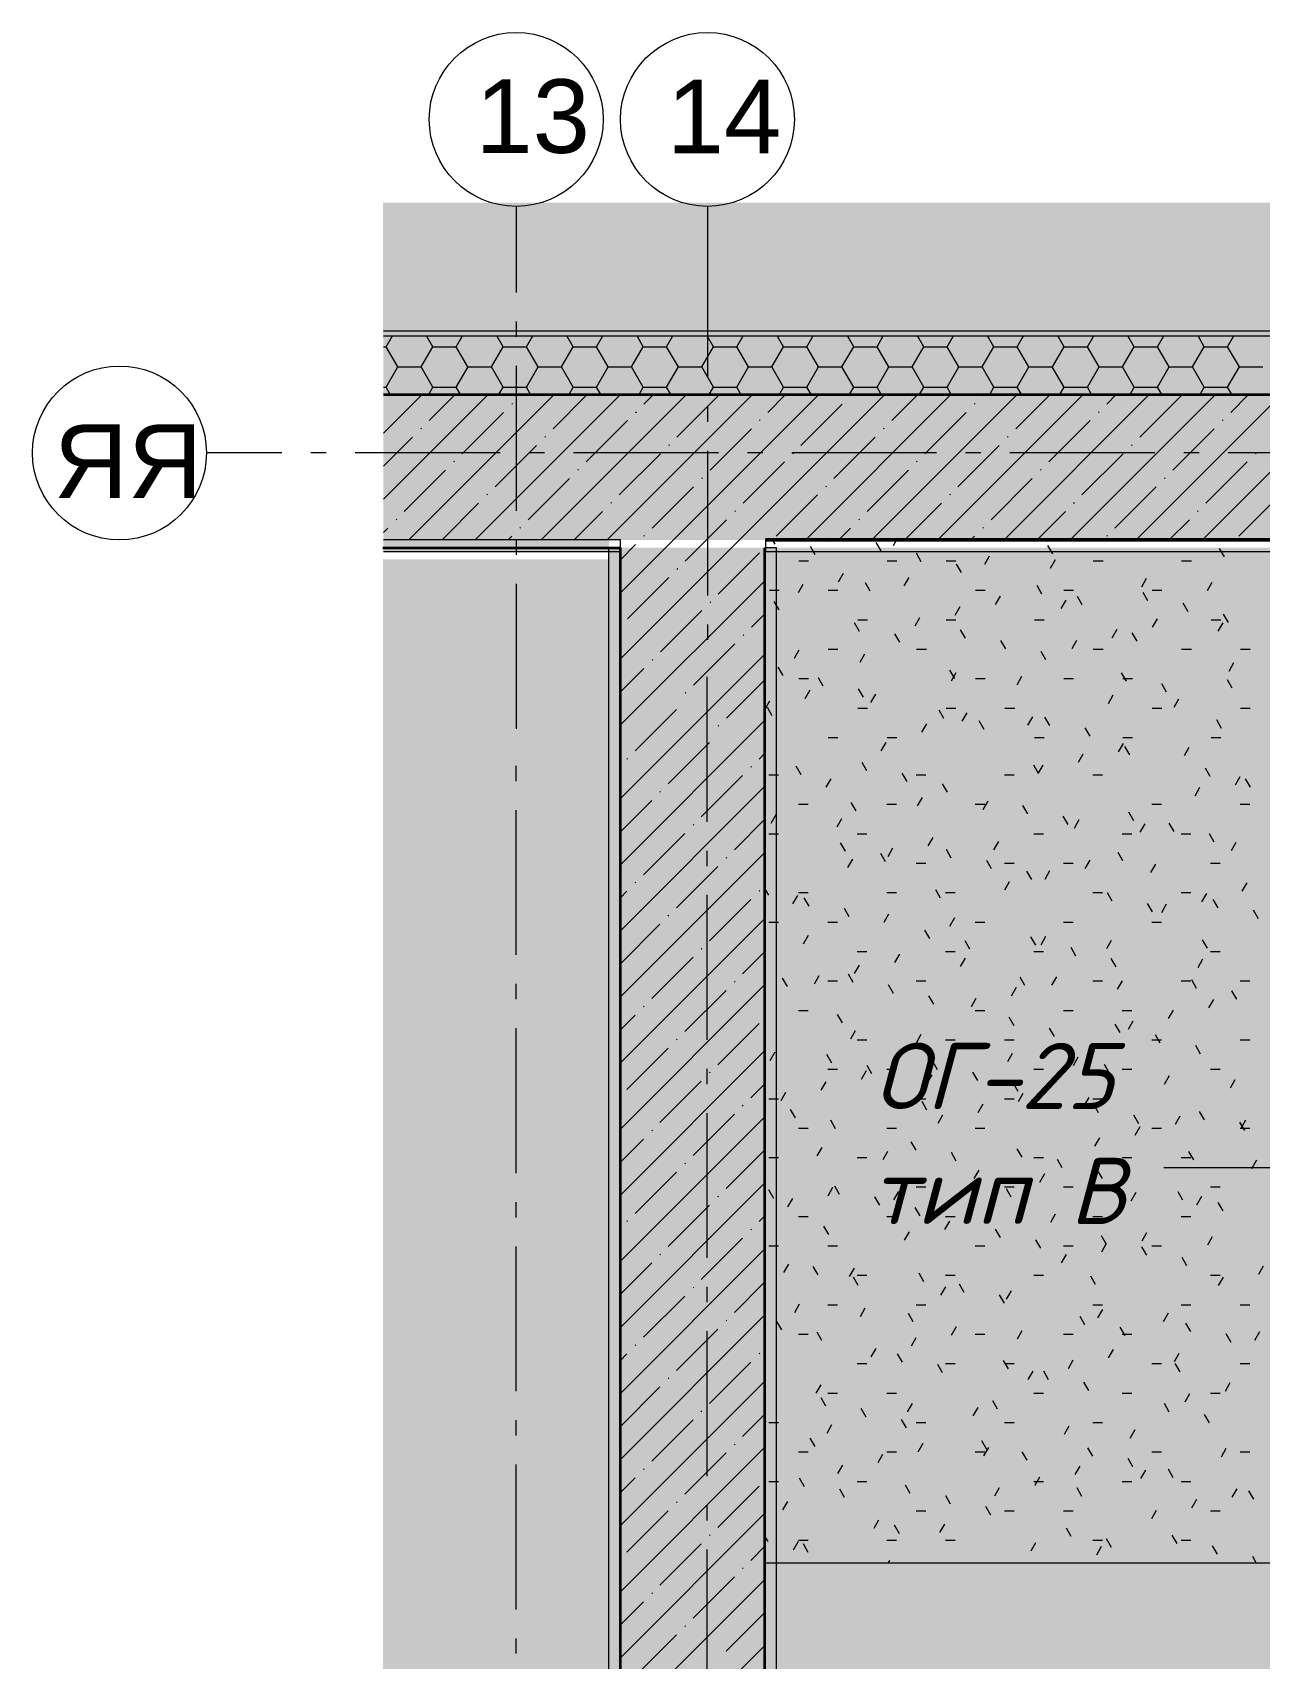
# Model space of a CAD drawing. Header units: millimetres. Extents: x -81576 to 1046824, y -248937 to 691537.
# Drawn here: x -52482 to -48249, y 631374 to 636986 of the extents above; entities that cross this region are included whole.
import ezdxf

# ---------------------------------------------------------------- set-up
doc = ezdxf.new("R2010")
doc.units = ezdxf.units.MM
doc.layers.add('PDF _Геометрия', color=7, linetype='Continuous', true_color=0x1d1d1d)
doc.layers.add('PDF _Сплошная заливка', color=7, linetype='Continuous', true_color=0xffffff)
doc.layers.add('PDF _Текст', color=7, linetype='Continuous')
doc.styles.add('PDF ArialMT', font='arial.ttf')
doc.styles.add('PDF ISOCPEUR Italic', font='isocpeui.ttf')

msp = doc.modelspace()

# ---------------------------------------------------------------- hatches: boundary and pattern name
at = {"layer": 'PDF _Сплошная заливка', "true_color": 0x636466, "transparency": 33554559}
h = msp.add_hatch(color=251, dxfattribs=at)
h.paths.add_polyline_path([(-51273, 619111.5), (-45855.1, 619111.5), (-45855.1, 619767.3), (-50455.1, 619767.3), (-50455.1, 619807.3), (-50495.1, 619807.3), (-50495.1, 635167.3), (-51273, 635167.3), (-51273, 619807.3)], flags=0)
h.paths.add_polyline_path([(-44038.9, 619111.5), (-44038.9, 622707.3), (-45175.1, 622707.3), (-45175.1, 619111.5)], flags=0)
h.paths.add_polyline_path([(-49955.1, 620307.3), (-49955, 620307.3), (-49955.1, 620347.3)], flags=0)
h.paths.add_polyline_path([(-47819.8, 620347.3), (-45855.1, 620347.3), (-45855.1, 622667.3), (-46715.1, 622667.3), (-46715.1, 622707.3), (-46765.1, 622707.3), (-46765.1, 623238.3), (-48155.8, 623238.3), (-48155.8, 623567.3), (-49915, 623567.3), (-49915, 620347.3), (-47825.8, 620347.3)], flags=0)
h.paths.add_polyline_path([(-48075.8, 623318.3), (-46765.1, 623318.3), (-46765.1, 623567.3), (-48075.8, 623567.3), (-48075.8, 623433.3)], flags=0)
h.paths.add_polyline_path([(-45815.1, 623707.3), (-45815.1, 628707.3), (-46215.1, 628707.3), (-46215.1, 623707.3)], flags=0)
h.paths.add_polyline_path([(-44495.3, 623707.3), (-44038.9, 623707.3), (-44038.9, 628707.3), (-45175.1, 628707.3), (-45175.1, 623707.3)], flags=0)
h.paths.add_polyline_path([(-46215.1, 629707.3), (-45815.1, 629707.3), (-45815.1, 634707.3), (-46215.1, 634707.3), (-46215.1, 631704.5)], flags=0)
h.paths.add_polyline_path([(-44038.9, 629707.3), (-44038.9, 635067.3), (-45175.1, 635067.3), (-45175.1, 629707.3)], flags=0)
h.paths.add_polyline_path([(-45195.1, 635087.3), (-45195.1, 635107.3), (-45215.1, 635107.3), (-45215.1, 635087.3)], flags=0)
h.paths.add_polyline_path([(-51273, 635927.3), (-44038.9, 635927.3), (-44038.9, 636398.8), (-51273, 636398.8)], flags=0)
for points in [[(-46713.4, 635938.7), (-44037.3, 635938.7), (-44037.3, 635954.7), (-51271.4, 635954.7), (-51271.4, 635938.7)], [(-46713.4, 635738.7), (-44037.3, 635738.7), (-44037.3, 635938.7), (-51271.4, 635938.7), (-51271.4, 635738.7)], [(-45313.4, 635734.7), (-44037.3, 635734.7), (-44037.3, 635738.7), (-51271.4, 635738.7), (-51271.4, 635734.7), (-46213.4, 635734.7)], [(-44037.3, 635234.7), (-44037.3, 635734.7), (-51271.4, 635734.7), (-51271.4, 635234.7), (-46713.4, 635234.7)], [(-49955.1, 631704.5), (-48155.8, 631704.5), (-48155.8, 633778.4), (-48075.8, 633778.4), (-48075.8, 631704.5), (-46715.1, 631704.5), (-46715.1, 635207.3), (-49955.1, 635207.3), (-49955.1, 632077)], [(-49955, 620307.3), (-49915, 620307.3), (-49915.1, 631704.5), (-49955.1, 631704.5), (-49955, 623433.3)]]:
    msp.add_hatch(color=251, dxfattribs=at).paths.add_polyline_path(points)
h = msp.add_hatch(color=251, dxfattribs=at)
h.paths.add_polyline_path([(-49955.1, 624204.5), (-49955, 624204.5), (-49955.1, 624767.3)], flags=0)
h.paths.add_polyline_path([(-49915.1, 629430.5), (-48448.4, 630114.4), (-48401.1, 630308.9), (-48269, 630025.7), (-48221.8, 630220.1), (-48155.8, 630250.9), (-48155.8, 631704.5), (-49915.1, 631704.5), (-49915.1, 629467.9)], flags=0)
h.paths.add_polyline_path([(-48075.8, 630288.2), (-46765.1, 630899.3), (-46765.1, 631704.5), (-48075.8, 631704.5), (-48075.8, 630447.3)], flags=0)

# ---------------------------------------------------------------- linework, layer by layer
at = {"layer": 'PDF _Геометрия', "color": 7, "lineweight": 9}
for points in [[(-50813.4, 636385.7), (-50813.4, 636088.4)], [(-50153.4, 636385.7), (-50153.4, 635795.2)], [(-50813.4, 635988.4), (-50813.4, 635935.4)], [(-50813.4, 635835.4), (-50813.4, 635335.4)], [(-51271.4, 635738.7), (-44037.3, 635738.7)], [(-51271.4, 635734.7), (-44037.3, 635734.7)], [(-50153.4, 635695.2), (-50153.4, 635642.3)], [(-50153.4, 635542.3), (-50153.4, 635042.3)], [(-51621.4, 635534.7), (-51882, 635534.7)], [(-51468.5, 635534.7), (-51521.4, 635534.7)], [(-50868.5, 635534.7), (-51368.5, 635534.7)], [(-50715.6, 635534.7), (-50768.5, 635534.7)], [(-50115.6, 635534.7), (-50615.6, 635534.7)], [(-49962.7, 635534.7), (-50015.6, 635534.7)], [(-49362.7, 635534.7), (-49862.7, 635534.7)], [(-49209.7, 635534.7), (-49262.7, 635534.7)], [(-48609.7, 635534.7), (-49109.7, 635534.7)], [(-48456.8, 635534.7), (-48509.7, 635534.7)], [(-47856.8, 635534.7), (-48356.8, 635534.7)], [(-50813.4, 635235.4), (-50813.4, 635182.5)], [(-49920.1, 635219.9), (-49928.6, 635234.7)], [(-49781.3, 635182.7), (-49798, 635211.8)], [(-49735.5, 635234.7), (-49739.4, 635227.9)], [(-49554.5, 635196.3), (-49571.3, 635225.4)], [(-49500.8, 635234.7), (-49512.6, 635214.3)], [(-48962.2, 635186.4), (-48978.9, 635215.4)], [(-48369.8, 635176.4), (-48386.6, 635205.4)], [(-49838.2, 635162.2), (-49804.7, 635162.2)], [(-49533.4, 635162.2), (-49499.9, 635162.2)], [(-49415.7, 635159.2), (-49432.5, 635188.2)], [(-49330.2, 635162.2), (-49296.7, 635162.2)], [(-49276.9, 635122), (-49293.7, 635151)], [(-49181.1, 635178.9), (-49197.9, 635149.9)], [(-48954.3, 635165.3), (-48971.1, 635136.3)], [(-48822.2, 635162.2), (-48788.7, 635162.2)], [(-48517.4, 635162.2), (-48483.9, 635162.2)], [(-49685.4, 635118.2), (-49702.2, 635089.1)], [(-49458.7, 635104.6), (-49475.4, 635075.5)], [(-48639.5, 635100.9), (-48656.3, 635071.9)], [(-50813.4, 635082.5), (-50813.4, 634582.5)], [(-49939.8, 635060.6), (-49906.3, 635060.6)], [(-49824.2, 635081), (-49841, 635052)], [(-49736.6, 635060.6), (-49703.1, 635060.6)], [(-49591.7, 635057.6), (-49608.5, 635086.6)], [(-49228.6, 635060.6), (-49195.1, 635060.6)], [(-49143.9, 635040.2), (-49160.7, 635011.1)], [(-48999.4, 635047.6), (-49016.1, 635076.6)], [(-48923.8, 635060.6), (-48890.3, 635060.6)], [(-48860.6, 635010.4), (-48877.3, 635039.4)], [(-48633.8, 635024), (-48650.6, 635053)], [(-48619, 635060.6), (-48585.5, 635060.6)], [(-48412.8, 635087.3), (-48429.5, 635058.3)], [(-49906.5, 634993.1), (-49923.2, 635022.2)], [(-49282.7, 635003), (-49299.5, 634973.9)], [(-48917.1, 635026.5), (-48933.9, 634997.5)], [(-48495, 634986.8), (-48511.8, 635015.9)], [(-48356.2, 634949.6), (-48373, 634978.7)], [(-50153.4, 634942.3), (-50153.4, 634889.4)], [(-49628.9, 634918.8), (-49645.6, 634947.8)], [(-49635, 634959), (-49601.5, 634959)], [(-49421.5, 634965.8), (-49438.2, 634936.7)], [(-49330.2, 634959), (-49296.7, 634959)], [(-49263.3, 634895.2), (-49280.1, 634924.2)], [(-49025.4, 634959), (-48991.9, 634959)], [(-48741.1, 634924.9), (-48757.9, 634895.9)], [(-48602.4, 634962.1), (-48619.1, 634933.1)], [(-48415.8, 634959), (-48382.3, 634959)], [(-48375.6, 634948.5), (-48392.3, 634919.5)], [(-49490.1, 634881.6), (-49506.9, 634910.6)], [(-49124.5, 634858), (-49141.3, 634887)], [(-48879.9, 634887.8), (-48896.7, 634858.7)], [(-48671, 634885.2), (-48687.7, 634914.3)], [(-49837.8, 634854.2), (-49854.6, 634825.2)], [(-49736.6, 634857.4), (-49703.1, 634857.4)], [(-49611.1, 634840.6), (-49627.8, 634811.6)], [(-49431.8, 634857.4), (-49398.3, 634857.4)], [(-48985.7, 634820.8), (-49002.5, 634849.8)], [(-48822.2, 634857.4), (-48788.7, 634857.4)], [(-48517.4, 634857.4), (-48483.9, 634857.4)], [(-48338.4, 634809.7), (-48355.2, 634780.7)], [(-48314.2, 634857.4), (-48280.7, 634857.4)], [(-50155.1, 634761.9), (-50155.1, 634261.9)], [(-49892.8, 634766.4), (-49909.6, 634795.4)], [(-49838.2, 634755.8), (-49804.7, 634755.8)], [(-49754.1, 634729.2), (-49770.8, 634758.2)], [(-49300.5, 634756.4), (-49317.3, 634785.4)], [(-49296.3, 634776.2), (-49313.1, 634747.2)], [(-49228.6, 634755.8), (-49195.1, 634755.8)], [(-49069.5, 634762.6), (-49086.3, 634733.5)], [(-48923.8, 634755.8), (-48890.3, 634755.8)], [(-48708.2, 634746.4), (-48724.9, 634775.5)], [(-48720.6, 634755.8), (-48687.1, 634755.8)], [(-48342.6, 634722.9), (-48359.4, 634751.9)], [(-49800.7, 634715.4), (-49817.4, 634686.4)], [(-49615.3, 634692), (-49632, 634721)], [(-49573.9, 634701.8), (-49590.6, 634672.8)], [(-48754.8, 634698.2), (-48771.5, 634669.1)], [(-48569.4, 634709.2), (-48586.1, 634738.3)], [(-49939.4, 634678.2), (-49953.4, 634654)], [(-49930, 634627.6), (-49946.8, 634656.6)], [(-49635, 634654.2), (-49601.5, 634654.2)], [(-49337.7, 634617.6), (-49354.5, 634646.6)], [(-49330.2, 634654.2), (-49296.7, 634654.2)], [(-49127, 634654.2), (-49093.5, 634654.2)], [(-48619, 634654.2), (-48585.5, 634654.2)], [(-48528, 634684.6), (-48544.7, 634655.5)], [(-48314.2, 634654.2), (-48280.7, 634654.2)], [(-49397.9, 634600.2), (-49414.7, 634571.2)], [(-49259.1, 634637.4), (-49275.9, 634608.4)], [(-49198.9, 634580.4), (-49215.7, 634609.5)], [(-49032.3, 634623.8), (-49049.1, 634594.8)], [(-48972.1, 634594), (-48988.9, 634623.1)], [(-48833.3, 634556.8), (-48850.1, 634585.9)], [(-48379.8, 634584.1), (-48396.6, 634613.1)], [(-49736.6, 634552.6), (-49703.1, 634552.6)], [(-49538.4, 634535.6), (-49555.1, 634506.5)], [(-49533.4, 634552.6), (-49499.9, 634552.6)], [(-49025.4, 634552.6), (-48991.9, 634552.6)], [(-48719.2, 634531.9), (-48736, 634502.9)], [(-48720.6, 634552.6), (-48687.1, 634552.6)], [(-48415.8, 634552.6), (-48382.3, 634552.6)], [(-48858, 634494.7), (-48874.8, 634465.7)], [(-48696.2, 634492.2), (-48713, 634521.2)], [(-48492.5, 634518.3), (-48509.2, 634489.3)], [(-50815.1, 634455.1), (-50815.1, 634402.2)], [(-49954.7, 634424), (-49955.1, 634423.3)], [(-49941.5, 634423.6), (-49908, 634423.6)], [(-49830.1, 634424.1), (-49846.9, 634453.2)], [(-49603.3, 634437.8), (-49620.1, 634466.8)], [(-49464.5, 634400.6), (-49481.3, 634429.6)], [(-49433.5, 634423.6), (-49400, 634423.6)], [(-49128.7, 634423.6), (-49095.2, 634423.6)], [(-49011, 634427.8), (-49027.8, 634456.8)], [(-48996.8, 634457.5), (-49013.6, 634428.5)], [(-48823.9, 634423.6), (-48790.4, 634423.6)], [(-48418.6, 634417.8), (-48435.4, 634446.9)], [(-48316.5, 634416.7), (-48333.3, 634387.7)], [(-49727.9, 634410.4), (-49744.7, 634381.4)], [(-49325.8, 634363.4), (-49342.5, 634392.4)], [(-48455.3, 634379.5), (-48472, 634350.5)], [(-48279.9, 634380.6), (-48296.6, 634409.7)], [(-49839.9, 634322), (-49806.4, 634322)], [(-49640.5, 634299), (-49657.3, 634328)], [(-49535.1, 634322), (-49501.6, 634322)], [(-49413.2, 634346), (-49429.9, 634316.9)], [(-49230.3, 634322), (-49196.8, 634322)], [(-49186.4, 634332.4), (-49203.2, 634303.3)], [(-49048.2, 634289), (-49064.9, 634318)], [(-48620.7, 634322), (-48587.2, 634322)], [(-48315.9, 634322), (-48282.4, 634322)], [(-50815.1, 634302.2), (-50815.1, 633802.2)], [(-49917.5, 634285.2), (-49934.3, 634256.2)], [(-49690.8, 634271.6), (-49707.5, 634242.6)], [(-48909.4, 634251.8), (-48926.2, 634280.8)], [(-48871.6, 634268), (-48888.4, 634238.9)], [(-48682.6, 634265.4), (-48699.4, 634294.5)], [(-48644.9, 634254.3), (-48661.6, 634225.3)], [(-48543.8, 634228.2), (-48560.6, 634257.3)], [(-49941.5, 634220.4), (-49908, 634220.4)], [(-49636.7, 634220.4), (-49603.2, 634220.4)], [(-49376, 634207.2), (-49392.8, 634178.2)], [(-49149.2, 634193.6), (-49166, 634164.5)], [(-49027.1, 634220.4), (-48993.6, 634220.4)], [(-48722.3, 634220.4), (-48688.8, 634220.4)], [(-48519.1, 634220.4), (-48485.6, 634220.4)], [(-48405, 634191), (-48421.8, 634220.1)], [(-50155.1, 634161.9), (-50155.1, 634109)], [(-49677.7, 634160.2), (-49694.5, 634189.2)], [(-49538.9, 634123), (-49555.7, 634152)], [(-49514.8, 634170), (-49531.5, 634141)], [(-49312.1, 634136.6), (-49328.9, 634165.6)], [(-48719.8, 634126.6), (-48736.6, 634155.7)], [(-48330.1, 634189.9), (-48346.9, 634160.9)], [(-49653.6, 634132.8), (-49670.3, 634103.8)], [(-49433.5, 634118.8), (-49400, 634118.8)], [(-49173.4, 634099.4), (-49190.1, 634128.4)], [(-49128.7, 634118.8), (-49095.2, 634118.8)], [(-49034.6, 634062.2), (-49051.3, 634091.3)], [(-48973.2, 634092), (-48990, 634062.9)], [(-48925.5, 634118.8), (-48892, 634118.8)], [(-48834.5, 634129.2), (-48851.2, 634100.1)], [(-48607.7, 634115.6), (-48624.4, 634086.5)], [(-48417.5, 634118.8), (-48384, 634118.8)], [(-49941.7, 634007.8), (-49955.1, 634031.1)], [(-49349.3, 633997.8), (-49366.1, 634026.8)], [(-49112, 634054.8), (-49128.8, 634025.8)], [(-48292.9, 634051.1), (-48309.7, 634022.1)], [(-50155.1, 634009), (-50155.1, 633509)], [(-49843.2, 634007.6), (-49859.9, 633978.6)], [(-49839.9, 634017.2), (-49806.4, 634017.2)], [(-49802.9, 633970.6), (-49819.6, 633999.6)], [(-49535.1, 634017.2), (-49501.6, 634017.2)], [(-49331.9, 634017.2), (-49298.4, 634017.2)], [(-48823.9, 634017.2), (-48790.4, 634017.2)], [(-48757, 633987.8), (-48773.8, 634016.9)], [(-48618.2, 633950.7), (-48635, 633979.7)], [(-48570.5, 633976.8), (-48587.3, 633947.7)], [(-48519.1, 634017.2), (-48485.6, 634017.2)], [(-48431.7, 634014), (-48448.5, 633984.9)], [(-48391.4, 633964.3), (-48408.2, 633993.3)], [(-49941.5, 633915.6), (-49908, 633915.6)], [(-49738.3, 633915.6), (-49704.8, 633915.6)], [(-49664.1, 633933.4), (-49680.9, 633962.4)], [(-49528.4, 633943.2), (-49545.2, 633914.2)], [(-49301.6, 633929.6), (-49318.4, 633900.6)], [(-49230.3, 633915.6), (-49196.8, 633915.6)], [(-48925.5, 633915.6), (-48892, 633915.6)], [(-48620.7, 633915.6), (-48587.2, 633915.6)], [(-48252.6, 633927.1), (-48269.4, 633956.1)], [(-49806, 633868.8), (-49822.7, 633839.8)], [(-49386.5, 633859), (-49403.3, 633888.1)], [(-49021, 633835.4), (-49037.7, 633864.5)], [(-48986.9, 633865.2), (-49003.6, 633836.2)], [(-48428.6, 633825.5), (-48445.4, 633854.5)], [(-49636.7, 633814), (-49603.2, 633814)], [(-49491.2, 633804.4), (-49508, 633775.4)], [(-49331.9, 633814), (-49298.4, 633814)], [(-49247.7, 633821.8), (-49264.5, 633850.9)], [(-49027.1, 633814), (-48993.6, 633814)], [(-48882.2, 633798.3), (-48898.9, 633827.3)], [(-48760.1, 633851.6), (-48776.8, 633822.6)], [(-48417.5, 633814), (-48384, 633814)], [(-49630, 633767.2), (-49646.8, 633738.2)], [(-49264.4, 633790.8), (-49281.2, 633761.8)], [(-48743.4, 633761.1), (-48760.1, 633790.1)], [(-48445.3, 633787.2), (-48462.1, 633758.1)], [(-50815.1, 633702.2), (-50815.1, 633649.2)], [(-49877.3, 633693), (-49894, 633722)], [(-49768.8, 633730.1), (-49785.5, 633701)], [(-49738.3, 633712.4), (-49704.8, 633712.4)], [(-49650.5, 633706.6), (-49667.2, 633735.7)], [(-49511.7, 633669.4), (-49528.5, 633698.5)], [(-49433.5, 633712.4), (-49400, 633712.4)], [(-49088.5, 633689.2), (-49105.2, 633660.2)], [(-49058.1, 633696.7), (-49074.9, 633725.7)], [(-48949.7, 633726.4), (-48966.4, 633697.4)], [(-48823.9, 633712.4), (-48790.4, 633712.4)], [(-48722.9, 633712.8), (-48739.7, 633683.8)], [(-48519.1, 633712.4), (-48485.6, 633712.4)], [(-48465.8, 633686.7), (-48482.6, 633715.7)], [(-48315.9, 633712.4), (-48282.4, 633712.4)], [(-49372.9, 633632.2), (-49389.7, 633661.3)], [(-49227.2, 633652), (-49244, 633623)], [(-48408.1, 633648.4), (-48424.9, 633619.4)], [(-48327, 633649.5), (-48343.8, 633678.5)], [(-49839.9, 633610.8), (-49806.4, 633610.8)], [(-49687.7, 633567.8), (-49704.4, 633596.9)], [(-49230.3, 633610.8), (-49196.8, 633610.8)], [(-49095.3, 633557.9), (-49112.1, 633586.9)], [(-48925.5, 633610.8), (-48892, 633610.8)], [(-48722.3, 633610.8), (-48688.8, 633610.8)], [(-48685.7, 633574), (-48702.5, 633545)], [(-48546.9, 633611.2), (-48563.7, 633582.2)], [(-50815.1, 633549.2), (-50815.1, 633049.2)], [(-49643.6, 633540.5), (-49660.4, 633511.4)], [(-49416.8, 633526.9), (-49433.6, 633497.8)], [(-48956.5, 633520.7), (-48973.3, 633549.7)], [(-48729.8, 633534.3), (-48746.5, 633563.3)], [(-48591, 633497.1), (-48607.7, 633526.1)], [(-49921.2, 633466.1), (-49937.9, 633437.1)], [(-49636.7, 633509.2), (-49603.2, 633509.2)], [(-49331.9, 633509.2), (-49298.4, 633509.2)], [(-49128.7, 633509.2), (-49095.2, 633509.2)], [(-49102.1, 633462.4), (-49118.8, 633433.4)], [(-48620.7, 633509.2), (-48587.2, 633509.2)], [(-48452.2, 633459.9), (-48469, 633489)], [(-48315.9, 633509.2), (-48282.4, 633509.2)], [(-50155.1, 633409), (-50155.1, 633356.1)], [(-49724.9, 633429), (-49741.6, 633458.1)], [(-49738.3, 633407.6), (-49704.8, 633407.6)], [(-49586.1, 633391.9), (-49602.8, 633420.9)], [(-49535.1, 633407.6), (-49501.6, 633407.6)], [(-49359.3, 633405.5), (-49376.1, 633434.5)], [(-49027.1, 633407.6), (-48993.6, 633407.6)], [(-48875.3, 633448.8), (-48892.1, 633419.8)], [(-48767, 633395.5), (-48783.7, 633424.5)], [(-48722.3, 633407.6), (-48688.8, 633407.6)], [(-48417.5, 633407.6), (-48384, 633407.6)], [(-49745.2, 633364.5), (-49762, 633335.5)], [(-49606.4, 633401.7), (-49623.2, 633372.6)], [(-49379.6, 633388.1), (-49396.4, 633359)], [(-49220.5, 633368.3), (-49237.3, 633397.3)], [(-49081.7, 633331.1), (-49098.5, 633360.1)], [(-48560.5, 633384.4), (-48577.3, 633355.4)], [(-48333.7, 633370.8), (-48350.5, 633341.8)], [(-49941.5, 633306), (-49908, 633306)], [(-49884, 633327.3), (-49900.8, 633298.3)], [(-49433.5, 633306), (-49400, 633306)], [(-49396.5, 633266.7), (-49413.2, 633295.7)], [(-49128.7, 633306), (-49095.2, 633306)], [(-49064.9, 633323.7), (-49081.6, 633294.6)], [(-48838.1, 633310), (-48854.9, 633281)], [(-48823.9, 633306), (-48790.4, 633306)], [(-50155.1, 633256.1), (-50155.1, 632756.1)], [(-49850, 633239.5), (-49866.8, 633268.5)], [(-49342.5, 633249.3), (-49359.2, 633220.2)], [(-49203.7, 633286.5), (-49220.4, 633257.4)], [(-48804.1, 633256.7), (-48820.9, 633285.8)], [(-48665.4, 633219.5), (-48682.1, 633248.6)], [(-48523.3, 633245.6), (-48540.1, 633216.6)], [(-48438.6, 633233.1), (-48455.3, 633262.2)], [(-49839.9, 633204.4), (-49806.4, 633204.4)], [(-49711.2, 633202.3), (-49728, 633231.3)], [(-49535.1, 633204.4), (-49501.6, 633204.4)], [(-49230.3, 633204.4), (-49196.8, 633204.4)], [(-48662.1, 633208.4), (-48678.9, 633179.4)], [(-48620.7, 633204.4), (-48587.2, 633204.4)], [(-48299.8, 633196), (-48316.6, 633225)], [(-48315.9, 633204.4), (-48282.4, 633204.4)], [(-48296.6, 633232), (-48313.3, 633203)], [(-49758.8, 633137.7), (-49775.6, 633108.7)], [(-49532, 633124.1), (-49548.8, 633095.1)], [(-49433.7, 633127.9), (-49450.4, 633156.9)], [(-49068.1, 633104.3), (-49084.9, 633133.4)], [(-48800.9, 633171.3), (-48817.7, 633142.2)], [(-49941.5, 633102.8), (-49908, 633102.8)], [(-49636.7, 633102.8), (-49603.2, 633102.8)], [(-49294.9, 633090.7), (-49311.6, 633119.7)], [(-49027.1, 633102.8), (-48993.6, 633102.8)], [(-48929.3, 633067.1), (-48946.1, 633096.2)], [(-48722.3, 633102.8), (-48688.8, 633102.8)], [(-48519.1, 633102.8), (-48485.6, 633102.8)], [(-48475.8, 633094.4), (-48492.5, 633123.4)], [(-48259.4, 633093.2), (-48276.1, 633064.2)], [(-49217.3, 633059.7), (-49234, 633030.7)], [(-48990.5, 633046.1), (-49007.3, 633017)], [(-48790.5, 633029.9), (-48807.3, 633059)], [(-48115.8, 633066.9), (-48578.6, 633066.9)], [(-49924.4, 632961.9), (-49941.2, 632990.9)], [(-49860.4, 632961.7), (-49877.2, 632932.7)], [(-49721.6, 632998.9), (-49738.4, 632969.9)], [(-49697.6, 632975.5), (-49714.4, 633004.5)], [(-49558.8, 632938.3), (-49575.6, 632967.3)], [(-49494.9, 632985.3), (-49511.6, 632956.3)], [(-49433.5, 633001.2), (-49400, 633001.2)], [(-49128.7, 633001.2), (-49095.2, 633001.2)], [(-49105.3, 632965.5), (-49122.1, 632994.6)], [(-48925.5, 633001.2), (-48892, 633001.2)], [(-48675.7, 632981.7), (-48692.5, 632952.6)], [(-48513, 632955.6), (-48529.7, 632984.6)], [(-48449, 632968.1), (-48465.7, 632939)], [(-48417.5, 633001.2), (-48384, 633001.2)], [(-50815.1, 632949.2), (-50815.1, 632896.3)], [(-49839.9, 632899.6), (-49806.4, 632899.6)], [(-49535.1, 632899.6), (-49501.6, 632899.6)], [(-49420.1, 632901.1), (-49436.8, 632930.2)], [(-49331.9, 632899.6), (-49298.4, 632899.6)], [(-49180.1, 632920.9), (-49196.9, 632891.9)], [(-48953.3, 632907.3), (-48970.1, 632878.3)], [(-48823.9, 632899.6), (-48790.4, 632899.6)], [(-48519.1, 632899.6), (-48485.6, 632899.6)], [(-48374.2, 632918.4), (-48390.9, 632947.4)], [(-49734.8, 632836.7), (-49751.6, 632865.7)], [(-49457.7, 632846.5), (-49474.4, 632817.5)], [(-49318.9, 632883.7), (-49335.6, 632854.7)], [(-49142.5, 632826.7), (-49159.2, 632855.8)], [(-50815.1, 632796.3), (-50815.1, 632296.3)], [(-49941.5, 632798), (-49908, 632798)], [(-49738.3, 632798), (-49704.8, 632798)], [(-49230.3, 632798), (-49196.8, 632798)], [(-49003.7, 632789.6), (-49020.5, 632818.6)], [(-48925.5, 632798), (-48892, 632798)], [(-48777.3, 632805.7), (-48794.1, 632776.7)], [(-48776.9, 632803.2), (-48793.7, 632832.2)], [(-48638.5, 632842.9), (-48655.3, 632813.8)], [(-48638.1, 632766), (-48654.9, 632795)], [(-48620.7, 632798), (-48587.2, 632798)], [(-48411.8, 632829.3), (-48428.5, 632800.2)], [(-49874, 632735), (-49890.8, 632705.9)], [(-48916.1, 632768.5), (-48932.9, 632739.5)], [(-48499.3, 632728.8), (-48516.1, 632757.8)], [(-49772, 632697.9), (-49788.8, 632727)], [(-49647.3, 632721.4), (-49664, 632692.3)], [(-49633.2, 632660.7), (-49650, 632689.8)], [(-49636.7, 632696.4), (-49603.2, 632696.4)], [(-49406.4, 632674.3), (-49423.2, 632703.4)], [(-49331.9, 632696.4), (-49298.4, 632696.4)], [(-49027.1, 632696.4), (-48993.6, 632696.4)], [(-48814.1, 632664.4), (-48830.9, 632693.4)], [(-48417.5, 632696.4), (-48384, 632696.4)], [(-48374.6, 632690.5), (-48391.3, 632661.4)], [(-48235.8, 632727.7), (-48252.6, 632698.6)], [(-50155.1, 632656.1), (-50155.1, 632603.2)], [(-49332.5, 632656.9), (-49349.3, 632627.9)], [(-49267.7, 632637.2), (-49284.4, 632666.2)], [(-49128.9, 632600), (-49145.6, 632629)], [(-49105.7, 632643.3), (-49122.5, 632614.3)], [(-49836.8, 632596.2), (-49853.6, 632567.1)], [(-49738.3, 632594.8), (-49704.8, 632594.8)], [(-49610.1, 632582.6), (-49626.8, 632553.5)], [(-49443.6, 632535.6), (-49460.4, 632564.6)], [(-49433.5, 632594.8), (-49400, 632594.8)], [(-48823.9, 632594.8), (-48790.4, 632594.8)], [(-48790.9, 632578.9), (-48807.7, 632549.9)], [(-48564.2, 632565.3), (-48580.9, 632536.3)], [(-48519.1, 632594.8), (-48485.6, 632594.8)], [(-48315.9, 632594.8), (-48282.4, 632594.8)], [(-49897.2, 632508.3), (-49914, 632537.4)], [(-49295.3, 632518.2), (-49312.1, 632489.1)], [(-48851.3, 632525.6), (-48868.1, 632554.6)], [(-48712.5, 632488.4), (-48729.3, 632517.4)], [(-48485.7, 632502), (-48502.5, 632531)], [(-50155.1, 632503.2), (-50155.1, 632003.2)], [(-49839.9, 632493.2), (-49806.4, 632493.2)], [(-49758.4, 632471.1), (-49775.2, 632500.2)], [(-49434.1, 632481), (-49450.9, 632451.9)], [(-49230.3, 632493.2), (-49196.8, 632493.2)], [(-49068.5, 632504.5), (-49085.3, 632475.5)], [(-48925.5, 632493.2), (-48892, 632493.2)], [(-48722.3, 632493.2), (-48688.8, 632493.2)], [(-48346.9, 632464.8), (-48363.7, 632493.9)], [(-48249.4, 632500.9), (-48266.2, 632471.9)], [(-49572.9, 632443.8), (-49589.6, 632414.7)], [(-49480.8, 632396.8), (-49497.6, 632425.8)], [(-49115.3, 632373.2), (-49132, 632402.2)], [(-48892.5, 632402.9), (-48909.3, 632373.9)], [(-48753.8, 632440.1), (-48770.5, 632411.1)], [(-48527, 632426.5), (-48543.7, 632397.5)], [(-49636.7, 632391.6), (-49603.2, 632391.6)], [(-49342, 632359.6), (-49358.8, 632388.6)], [(-49331.9, 632391.6), (-49298.4, 632391.6)], [(-49128.7, 632391.6), (-49095.2, 632391.6)], [(-49031.3, 632365.8), (-49048.1, 632336.7)], [(-48976.5, 632336), (-48993.2, 632365)], [(-48620.7, 632391.6), (-48587.2, 632391.6)], [(-48522.9, 632363.2), (-48539.7, 632392.3)], [(-48315.9, 632391.6), (-48282.4, 632391.6)], [(-49762.5, 632318.6), (-49779.2, 632289.6)], [(-49738.3, 632290), (-49704.8, 632290)], [(-49535.1, 632290), (-49501.6, 632290)], [(-49027.1, 632290), (-48993.6, 632290)], [(-48837.7, 632298.8), (-48854.4, 632327.8)], [(-48722.3, 632290), (-48688.8, 632290)], [(-48489.8, 632287.7), (-48506.6, 632258.7)], [(-48417.5, 632290), (-48384, 632290)], [(-48351, 632324.9), (-48367.8, 632295.9)], [(-49744.8, 632244.4), (-49761.6, 632273.4)], [(-49606, 632207.2), (-49622.8, 632236.2)], [(-49447.7, 632254.2), (-49464.5, 632225.2)], [(-49220.9, 632240.6), (-49237.7, 632211.5)], [(-49152.4, 632234.4), (-49169.2, 632263.4)], [(-48560.1, 632224.4), (-48576.9, 632253.5)], [(-50815.1, 632196.3), (-50815.1, 632143.4)], [(-49952.1, 632193.4), (-49955.1, 632188.1)], [(-49941.5, 632188.4), (-49908, 632188.4)], [(-49725.3, 632179.8), (-49742, 632150.8)], [(-49467.2, 632170), (-49484, 632199)], [(-49433.5, 632188.4), (-49400, 632188.4)], [(-49128.7, 632188.4), (-49095.2, 632188.4)], [(-48906.2, 632176.2), (-48922.9, 632147.1)], [(-48823.9, 632188.4), (-48790.4, 632188.4)], [(-48421.3, 632187.2), (-48438.1, 632216.3)], [(-49782, 632105.6), (-49798.7, 632134.6)], [(-49410.5, 632115.4), (-49427.3, 632086.4)], [(-49189.6, 632095.6), (-49206.4, 632124.6)], [(-48679.4, 632162.6), (-48696.1, 632133.5)], [(-49839.9, 632086.8), (-49806.4, 632086.8)], [(-49549.3, 632078.2), (-49566.1, 632049.2)], [(-49535.1, 632086.8), (-49501.6, 632086.8)], [(-49230.3, 632086.8), (-49196.8, 632086.8)], [(-49183.7, 632101.8), (-49200.5, 632072.8)], [(-49050.8, 632058.4), (-49067.6, 632087.5)], [(-48824.1, 632072), (-48840.8, 632101.1)], [(-48685.3, 632034.8), (-48702, 632063.9)], [(-48620.7, 632086.8), (-48587.2, 632086.8)], [(-48364.6, 632098.1), (-48381.4, 632069.1)], [(-48315.9, 632086.8), (-48282.4, 632086.8)], [(-50815.1, 632043.4), (-50815.1, 631543.4)], [(-49688.1, 632041), (-49704.9, 632012)], [(-48869, 632037.4), (-48885.7, 632008.3)], [(-48642.2, 632023.8), (-48659, 631994.7)], [(-48546.5, 631997.7), (-48563.3, 632026.7)], [(-49941.5, 631985.2), (-49908, 631985.2)], [(-49819.2, 631966.8), (-49835.9, 631995.8)], [(-49680.4, 631929.6), (-49697.1, 631958.6)], [(-49636.7, 631985.2), (-49603.2, 631985.2)], [(-49453.6, 631943.2), (-49470.4, 631972.2)], [(-49146.5, 631963), (-49163.3, 631934)], [(-49027.1, 631985.2), (-48993.6, 631985.2)], [(-49007.8, 632000.2), (-49024.5, 631971.2)], [(-48861.3, 631933.2), (-48878, 631962.3)], [(-48722.3, 631985.2), (-48688.8, 631985.2)], [(-48519.1, 631985.2), (-48485.6, 631985.2)], [(-48327.4, 631959.4), (-48344.2, 631930.3)], [(-48268.9, 631923.3), (-48285.7, 631952.3)], [(-50155.1, 631903.2), (-50155.1, 631850.2)], [(-49877.7, 631915.8), (-49894.4, 631886.8)], [(-49314.8, 631906), (-49331.6, 631935.1)], [(-49176, 631868.8), (-49192.8, 631897.9)], [(-48466.2, 631922.2), (-48483, 631893.1)], [(-49562.9, 631851.4), (-49579.7, 631822.4)], [(-49490.8, 631804.4), (-49507.6, 631833.5)], [(-49433.5, 631883.6), (-49400, 631883.6)], [(-49336.1, 631837.8), (-49352.9, 631808.8)], [(-49128.7, 631883.6), (-49095.2, 631883.6)], [(-48925.5, 631883.6), (-48892, 631883.6)], [(-48605, 631885), (-48621.8, 631855.9)], [(-48417.5, 631883.6), (-48384, 631883.6)], [(-49944.3, 631777.2), (-49955.1, 631795.9)], [(-49839.9, 631782), (-49806.4, 631782)], [(-49535.1, 631782), (-49501.6, 631782)], [(-49331.9, 631782), (-49298.4, 631782)], [(-48898.4, 631794.5), (-48915.2, 631823.5)], [(-48823.9, 631782), (-48790.4, 631782)], [(-48759.7, 631757.3), (-48776.4, 631786.3)], [(-48532.9, 631770.9), (-48549.6, 631799.9)], [(-48519.1, 631782), (-48485.6, 631782)], [(-50155.1, 631750.2), (-50155.1, 631250.2)], [(-49840.5, 631777.1), (-49857.3, 631748)], [(-49805.6, 631740), (-49822.3, 631769)], [(-49021.4, 631773.4), (-49038.1, 631744.4)], [(-48794.6, 631759.8), (-48811.4, 631730.8)], [(-48394.1, 631733.7), (-48410.9, 631762.7)], [(-48259.9, 631704.5), (-48272.1, 631725.5)], [(-49525.7, 631712.6), (-49530.4, 631704.5)], [(-50815.1, 631443.4), (-50815.1, 631390.5)]]:
    msp.add_lwpolyline(points, dxfattribs=at)
at = {"layer": 'PDF _Геометрия', "color": 7, "lineweight": 15}
for points in [[(-44037.3, 635954.7), (-51271.4, 635954.7)], [(-51271.4, 635938.7), (-44037.3, 635938.7)], [(-51271.4, 635194.7), (-50453.4, 635194.7), (-50453.4, 635234.7), (-51271.4, 635234.7)], [(-49955.1, 635207.3), (-49955.1, 631704.5), (-48155.8, 631704.5)]]:
    msp.add_lwpolyline(points, dxfattribs=at)
at = {"layer": 'PDF _Геометрия', "color": 250, "lineweight": 9, "true_color": 0x2c2c2c}
for points in [[(-51261.9, 635901.2), (-51240.2, 635938.7)], [(-51100.6, 635901.2), (-51122.3, 635938.7)], [(-51020, 635901.2), (-50998.3, 635938.7)], [(-50858.7, 635901.2), (-50880.4, 635938.7)], [(-50778, 635901.2), (-50756.4, 635938.7)], [(-50616.8, 635901.2), (-50638.5, 635938.7)], [(-50536.1, 635901.2), (-50514.4, 635938.7)], [(-50374.8, 635901.2), (-50396.5, 635938.7)], [(-50294.2, 635901.2), (-50272.5, 635938.7)], [(-50132.9, 635901.2), (-50154.6, 635938.7)], [(-50052.2, 635901.2), (-50030.6, 635938.7)], [(-49891, 635901.2), (-49912.6, 635938.7)], [(-49810.3, 635901.2), (-49788.6, 635938.7)], [(-49649, 635901.2), (-49670.7, 635938.7)], [(-49568.4, 635901.2), (-49546.7, 635938.7)], [(-49407.1, 635901.2), (-49428.8, 635938.7)], [(-49326.4, 635901.2), (-49304.8, 635938.7)], [(-49165.2, 635901.2), (-49186.8, 635938.7)], [(-49084.5, 635901.2), (-49062.8, 635938.7)], [(-48923.2, 635901.2), (-48944.9, 635938.7)], [(-48842.6, 635901.2), (-48820.9, 635938.7)], [(-48681.3, 635901.2), (-48703, 635938.7)], [(-48600.6, 635901.2), (-48578.9, 635938.7)], [(-48439.4, 635901.2), (-48461, 635938.7)], [(-48358.7, 635901.2), (-48337, 635938.7)], [(-51271.4, 635901.2), (-51261.9, 635901.2)], [(-51221.6, 635831.3), (-51261.9, 635901.2)], [(-51140.9, 635831.4), (-51100.6, 635901.2)], [(-51100.6, 635901.2), (-51020, 635901.2)], [(-50979.7, 635831.3), (-51020, 635901.2)], [(-50899, 635831.4), (-50858.7, 635901.2)], [(-50858.7, 635901.2), (-50778, 635901.2)], [(-50737.7, 635831.3), (-50778.1, 635901.2)], [(-50657.1, 635831.4), (-50616.7, 635901.2)], [(-50616.8, 635901.2), (-50536.1, 635901.2)], [(-50495.8, 635831.3), (-50536.1, 635901.2)], [(-50415.1, 635831.4), (-50374.8, 635901.2)], [(-50374.8, 635901.2), (-50294.2, 635901.2)], [(-50253.9, 635831.3), (-50294.2, 635901.2)], [(-50173.2, 635831.4), (-50132.9, 635901.2)], [(-50132.9, 635901.2), (-50052.2, 635901.2)], [(-50011.9, 635831.3), (-50052.3, 635901.2)], [(-49931.3, 635831.4), (-49890.9, 635901.2)], [(-49890.9, 635901.2), (-49810.3, 635901.2)], [(-49770, 635831.3), (-49810.3, 635901.2)], [(-49689.3, 635831.4), (-49649, 635901.2)], [(-49649, 635901.2), (-49568.4, 635901.2)], [(-49528.1, 635831.3), (-49568.4, 635901.2)], [(-49447.4, 635831.4), (-49407.1, 635901.2)], [(-49407.1, 635901.2), (-49326.4, 635901.2)], [(-49286.1, 635831.3), (-49326.5, 635901.2)], [(-49205.5, 635831.4), (-49165.1, 635901.2)], [(-49165.1, 635901.2), (-49084.5, 635901.2)], [(-49044.2, 635831.3), (-49084.5, 635901.2)], [(-48963.5, 635831.4), (-48923.2, 635901.2)], [(-48923.2, 635901.2), (-48842.6, 635901.2)], [(-48802.3, 635831.3), (-48842.6, 635901.2)], [(-48721.6, 635831.4), (-48681.3, 635901.2)], [(-48681.3, 635901.2), (-48600.6, 635901.2)], [(-48560.3, 635831.3), (-48600.7, 635901.2)], [(-48479.6, 635831.4), (-48439.3, 635901.2)], [(-48439.3, 635901.2), (-48358.7, 635901.2)], [(-48318.4, 635831.3), (-48358.7, 635901.2)], [(-51261.9, 635761.5), (-51221.6, 635831.4)], [(-51221.6, 635831.3), (-51140.9, 635831.3)], [(-51100.6, 635761.5), (-51141, 635831.3)], [(-51020, 635761.5), (-50979.6, 635831.4)], [(-50979.7, 635831.3), (-50899, 635831.3)], [(-50858.7, 635761.5), (-50899, 635831.3)], [(-50778, 635761.5), (-50737.7, 635831.4)], [(-50737.7, 635831.3), (-50657.1, 635831.3)], [(-50616.8, 635761.5), (-50657.1, 635831.3)], [(-50536.1, 635761.5), (-50495.8, 635831.4)], [(-50495.8, 635831.3), (-50415.1, 635831.3)], [(-50374.8, 635761.5), (-50415.2, 635831.3)], [(-50294.2, 635761.5), (-50253.8, 635831.4)], [(-50253.9, 635831.3), (-50173.2, 635831.3)], [(-50132.9, 635761.5), (-50173.2, 635831.3)], [(-50052.2, 635761.5), (-50011.9, 635831.4)], [(-50011.9, 635831.3), (-49931.3, 635831.3)], [(-49891, 635761.5), (-49931.3, 635831.3)], [(-49810.3, 635761.5), (-49770, 635831.4)], [(-49770, 635831.3), (-49689.3, 635831.3)], [(-49649, 635761.5), (-49689.4, 635831.3)], [(-49568.4, 635761.5), (-49528, 635831.4)], [(-49528, 635831.3), (-49447.4, 635831.3)], [(-49407.1, 635761.5), (-49447.4, 635831.3)], [(-49326.4, 635761.5), (-49286.1, 635831.4)], [(-49286.1, 635831.3), (-49205.5, 635831.3)], [(-49165.2, 635761.5), (-49205.5, 635831.3)], [(-49084.5, 635761.5), (-49044.2, 635831.4)], [(-49044.2, 635831.3), (-48963.5, 635831.3)], [(-48923.2, 635761.5), (-48963.6, 635831.3)], [(-48842.6, 635761.5), (-48802.2, 635831.4)], [(-48802.2, 635831.3), (-48721.6, 635831.3)], [(-48681.3, 635761.5), (-48721.6, 635831.3)], [(-48600.6, 635761.5), (-48560.3, 635831.4)], [(-48560.3, 635831.3), (-48479.7, 635831.3)], [(-48439.4, 635761.5), (-48479.7, 635831.3)], [(-48358.7, 635761.5), (-48318.4, 635831.4)], [(-48318.4, 635831.3), (-48237.7, 635831.3)], [(-51271.4, 635761.5), (-51261.9, 635761.5)], [(-51271.4, 635602.8), (-51139.4, 635734.7)], [(-51271.4, 635374.7), (-50911.3, 635734.7)], [(-51248.8, 635738.7), (-51261.9, 635761.5)], [(-51256.5, 635731.6), (-51254.2, 635734)], [(-51183.2, 635234.7), (-50683.2, 635734.7)], [(-51114, 635646.1), (-51025.4, 635734.7)], [(-51113.8, 635738.7), (-51100.6, 635761.5)], [(-51100.6, 635761.5), (-51020, 635761.5)], [(-51006.9, 635738.7), (-51020, 635761.5)], [(-50955.1, 635234.7), (-50455.1, 635734.7)], [(-50871.8, 635738.7), (-50858.7, 635761.5)], [(-50858.7, 635761.5), (-50778, 635761.5)], [(-50828.9, 635703.1), (-50826.5, 635705.5)], [(-50800.3, 635731.6), (-50797.3, 635734.7)], [(-50764.9, 635738.7), (-50778.1, 635761.5)], [(-50727, 635234.7), (-50227, 635734.7)], [(-50686.3, 635617.6), (-50569.2, 635734.7)], [(-50629.9, 635738.7), (-50616.7, 635761.5)], [(-50616.8, 635761.5), (-50536.1, 635761.5)], [(-50523, 635738.7), (-50536.1, 635761.5)], [(-50498.9, 635234.7), (-49998.9, 635734.7)], [(-50453.4, 635052.1), (-50270.8, 635234.7), (-49770.8, 635734.7)], [(-50453.4, 634824), (-50042.7, 635234.7), (-49542.7, 635734.7)], [(-50388, 635738.7), (-50374.8, 635761.5)], [(-50374.8, 635761.5), (-50294.2, 635761.5)], [(-50372.7, 635703.1), (-50341.1, 635734.7)], [(-50281, 635738.7), (-50294.2, 635761.5)], [(-50258.6, 635589.1), (-50116, 635731.6)], [(-50146, 635738.7), (-50132.9, 635761.5)], [(-50132.9, 635761.5), (-50052.2, 635761.5)], [(-50039.1, 635738.7), (-50052.3, 635761.5)], [(-49945, 635674.6), (-49884.9, 635734.7)], [(-49904.1, 635738.7), (-49890.9, 635761.5)], [(-49890.9, 635761.5), (-49810.3, 635761.5)], [(-49814.6, 635234.7), (-49314.6, 635734.7)], [(-49797.2, 635738.7), (-49810.3, 635761.5)], [(-49662.2, 635738.7), (-49649, 635761.5)], [(-49659.8, 635731.6), (-49657.5, 635734)], [(-49649, 635761.5), (-49568.4, 635761.5)], [(-49586.5, 635234.7), (-49086.5, 635734.7)], [(-49555.2, 635738.7), (-49568.4, 635761.5)], [(-49517.3, 635646.1), (-49428.7, 635734.7)], [(-49420.2, 635738.7), (-49407.1, 635761.5)], [(-49407.1, 635761.5), (-49326.4, 635761.5)], [(-49358.4, 635234.7), (-48858.4, 635734.7)], [(-49313.3, 635738.7), (-49326.5, 635761.5)], [(-49232.2, 635703.1), (-49229.8, 635705.5)], [(-49203.7, 635731.6), (-49200.6, 635734.7)], [(-49178.3, 635738.7), (-49165.1, 635761.5)], [(-49165.1, 635761.5), (-49084.5, 635761.5)], [(-49130.3, 635234.7), (-48630.3, 635734.7)], [(-49089.6, 635617.6), (-48972.5, 635734.7)], [(-49071.4, 635738.7), (-49084.5, 635761.5)], [(-48936.4, 635738.7), (-48923.2, 635761.5)], [(-48923.2, 635761.5), (-48842.6, 635761.5)], [(-48902.2, 635234.7), (-48402.2, 635734.7)], [(-48829.4, 635738.7), (-48842.6, 635761.5)], [(-48776, 635703.1), (-48744.4, 635734.7)], [(-48694.4, 635738.7), (-48681.3, 635761.5)], [(-48681.3, 635761.5), (-48600.6, 635761.5)], [(-48674.1, 635234.7), (-48174.1, 635734.7)], [(-48661.9, 635589.1), (-48519.4, 635731.6)], [(-48587.5, 635738.7), (-48600.7, 635761.5)], [(-48452.5, 635738.7), (-48439.3, 635761.5)], [(-48446, 635234.7), (-47946, 635734.7)], [(-48439.3, 635761.5), (-48358.7, 635761.5)], [(-48345.6, 635738.7), (-48358.7, 635761.5)], [(-48348.3, 635674.6), (-48288.2, 635734.7)], [(-50999.9, 635532.1), (-50857.4, 635674.6)], [(-50401.2, 635674.6), (-50398.8, 635677)], [(-49830.9, 635560.6), (-49688.4, 635703.1)], [(-49403.2, 635532.1), (-49260.7, 635674.6)], [(-48804.5, 635674.6), (-48802.1, 635677)], [(-51142.5, 635617.6), (-51140.1, 635620)], [(-50572.2, 635503.5), (-50429.7, 635646.1)], [(-50144.6, 635475), (-50002, 635617.6)], [(-49973.5, 635646.1), (-49971.1, 635648.5)], [(-49545.8, 635617.6), (-49543.4, 635620)], [(-48975.6, 635503.5), (-48833, 635646.1)], [(-48547.9, 635475), (-48405.3, 635617.6)], [(-48376.8, 635646.1), (-48374.4, 635648.5)], [(-51271.4, 635488.7), (-51171, 635589.1)], [(-50885.9, 635418), (-50743.3, 635560.6)], [(-50714.8, 635589.1), (-50712.4, 635591.5)], [(-50287.1, 635560.6), (-50284.8, 635562.9)], [(-49716.9, 635446.5), (-49574.3, 635589.1)], [(-49289.2, 635418), (-49146.6, 635560.6)], [(-49118.1, 635589.1), (-49115.7, 635591.5)], [(-48690.4, 635560.6), (-48688.1, 635562.9)], [(-51028.4, 635503.5), (-51026.1, 635505.9)], [(-50458.2, 635389.5), (-50315.6, 635532.1)], [(-50030.5, 635361), (-49887.9, 635503.5)], [(-49859.4, 635532.1), (-49857.1, 635534.4)], [(-49431.8, 635503.5), (-49429.4, 635505.9)], [(-48861.5, 635389.5), (-48718.9, 635532.1)], [(-48433.8, 635361), (-48291.3, 635503.5)], [(-48262.7, 635532.1), (-48260.4, 635534.4)], [(-51199.5, 635332.5), (-51057, 635475)], [(-50771.8, 635304), (-50629.3, 635446.5)], [(-50600.8, 635475), (-50598.4, 635477.4)], [(-50173.1, 635446.5), (-50170.7, 635448.9)], [(-49602.8, 635332.5), (-49460.3, 635475)], [(-49175.1, 635304), (-49032.6, 635446.5)], [(-49004.1, 635475), (-49001.7, 635477.4)], [(-48576.4, 635446.5), (-48574, 635448.9)], [(-50914.4, 635389.5), (-50912, 635391.9)], [(-50344.1, 635275.4), (-50201.6, 635418)], [(-49916.5, 635246.9), (-49773.9, 635389.5)], [(-49745.4, 635418), (-49743, 635420.4)], [(-49317.7, 635389.5), (-49315.3, 635391.9)], [(-48747.5, 635275.4), (-48604.9, 635418)], [(-48319.8, 635246.9), (-48177.2, 635389.5)], [(-51069.2, 635234.7), (-50942.9, 635361)], [(-50613, 635234.7), (-50515.2, 635332.5)], [(-50486.7, 635361), (-50484.3, 635363.4)], [(-50059, 635332.5), (-50056.7, 635334.8)], [(-49472.5, 635234.7), (-49346.2, 635361)], [(-49016.3, 635234.7), (-48918.5, 635332.5)], [(-48890, 635361), (-48887.6, 635363.4)], [(-48462.3, 635332.5), (-48460, 635334.8)], [(-51271.4, 635260.6), (-51256.5, 635275.4)], [(-51228, 635304), (-51225.7, 635306.3)], [(-50800.3, 635275.4), (-50798, 635277.8)], [(-50230.1, 635161.4), (-50156.8, 635234.7), (-50087.5, 635304)], [(-49700.6, 635234.7), (-49659.8, 635275.4)], [(-49631.3, 635304), (-49629, 635306.3)], [(-49203.7, 635275.4), (-49201.3, 635277.8)], [(-48560.1, 635234.7), (-48490.8, 635304)], [(-50841.1, 635234.7), (-50828.9, 635246.9)], [(-50453.4, 635166.2), (-50401.2, 635218.4)], [(-50372.7, 635246.9), (-50370.3, 635249.3)], [(-49244.4, 635234.7), (-49232.2, 635246.9)], [(-48776, 635246.9), (-48773.6, 635249.3)], [(-50116, 635047.4), (-49973.5, 635189.9)], [(-50453.4, 634595.9), (-49953.4, 635095.9)], [(-50429.7, 634961.8), (-50287.1, 635104.4)], [(-50258.6, 635132.9), (-50256.2, 635135.3)], [(-50315.6, 634847.8), (-50173.1, 634990.3)], [(-50144.6, 635018.8), (-50142.2, 635021.2)], [(-50002, 634933.3), (-49953.4, 634981.9)], [(-50201.6, 634733.7), (-50059, 634876.3)], [(-50030.5, 634904.8), (-50028.1, 634907.2)], [(-50455.1, 634340.3), (-49955.1, 634840.3)], [(-50344.1, 634819.3), (-50341.8, 634821.6)], [(-50453.4, 634710), (-50372.7, 634790.7)], [(-50087.5, 634619.7), (-49953.4, 634753.8)], [(-50230.1, 634705.2), (-50227.7, 634707.6)], [(-50402.8, 634506.7), (-50260.3, 634649.2)], [(-50455.1, 634112.2), (-49955.1, 634612.2)], [(-50116, 634591.2), (-50113.7, 634593.5)], [(-50288.8, 634392.6), (-50146.2, 634535.2)], [(-50431.4, 634478.2), (-50429, 634480.5)], [(-49975.2, 634478.2), (-49955.1, 634498.2)], [(-50174.7, 634278.6), (-50032.2, 634421.1)], [(-50003.7, 634449.6), (-50001.3, 634452)], [(-50455.1, 633884.2), (-49955.1, 634384.2)], [(-50317.3, 634364.1), (-50314.9, 634366.5)], [(-50455.1, 634226.3), (-50345.8, 634335.6)], [(-50203.3, 634250.1), (-50200.9, 634252.4)], [(-50060.7, 634164.5), (-49955.1, 634270.1)], [(-50374.3, 634079), (-50231.8, 634221.5)], [(-50455.1, 633656.1), (-49955.1, 634156.1)], [(-50089.2, 634136), (-50086.8, 634138.4)], [(-50260.3, 633964.9), (-50117.7, 634107.5)], [(-50455.1, 633998.2), (-50431.4, 634022)], [(-50402.8, 634050.5), (-50400.5, 634052.8)], [(-49975.2, 634022), (-49972.8, 634024.3)], [(-50146.2, 633850.9), (-50003.7, 633993.4)], [(-50455.1, 633428), (-49955.1, 633928)], [(-50288.8, 633936.4), (-50286.4, 633938.8)], [(-50455.1, 633770.1), (-50317.3, 633907.9)], [(-50174.7, 633822.4), (-50172.4, 633824.7)], [(-50032.2, 633736.8), (-49955.1, 633813.9)], [(-50345.8, 633651.3), (-50203.3, 633793.9)], [(-50455.1, 633199.9), (-49955.1, 633699.9)], [(-50060.7, 633708.3), (-50058.3, 633710.7)], [(-50231.8, 633537.3), (-50089.2, 633679.8)], [(-50455.1, 633542), (-50402.8, 633594.3)], [(-50374.3, 633622.8), (-50372, 633625.2)], [(-50117.7, 633423.2), (-49975.2, 633565.8)], [(-50455.1, 632971.8), (-49955.1, 633471.8)], [(-50431.4, 633337.7), (-50288.8, 633480.2)], [(-50260.3, 633508.7), (-50257.9, 633511.1)], [(-50317.3, 633223.6), (-50174.7, 633366.2)], [(-50146.2, 633394.7), (-50143.9, 633397.1)], [(-50003.7, 633309.2), (-49955.1, 633357.7)], [(-50455.1, 632743.7), (-49955.1, 633243.7)], [(-50203.3, 633109.6), (-50060.7, 633252.1)], [(-50032.2, 633280.6), (-50029.8, 633283)], [(-50345.8, 633195.1), (-50343.4, 633197.5)], [(-50455.1, 633085.8), (-50374.3, 633166.6)], [(-50089.2, 632995.5), (-49955.1, 633129.6)], [(-50231.8, 633081.1), (-50229.4, 633083.4)], [(-50455.1, 632515.6), (-49955.1, 633015.6)], [(-50402.8, 632910), (-50260.3, 633052.5)], [(-50117.7, 632967), (-50115.3, 632969.4)], [(-50288.8, 632795.9), (-50146.2, 632938.5)], [(-49975.2, 632881.5), (-49955.1, 632901.5)], [(-50431.4, 632881.5), (-50429, 632883.8)], [(-50003.7, 632853), (-50001.3, 632855.3)], [(-50455.1, 632287.5), (-49955.1, 632787.5)], [(-50174.7, 632681.9), (-50032.2, 632824.4)], [(-50455.1, 632629.6), (-50345.8, 632738.9)], [(-50317.3, 632767.4), (-50314.9, 632769.8)], [(-50374.3, 632482.3), (-50231.8, 632624.9)], [(-50203.3, 632653.4), (-50200.9, 632655.7)], [(-50060.7, 632567.8), (-49955.1, 632673.4)], [(-50455.1, 632059.4), (-49955.1, 632559.4)], [(-50260.3, 632368.2), (-50117.7, 632510.8)], [(-50089.2, 632539.3), (-50086.8, 632541.7)], [(-50402.8, 632453.8), (-50400.5, 632456.2)], [(-50455.1, 632401.5), (-50431.4, 632425.3)], [(-50146.2, 632254.2), (-50003.7, 632396.8)], [(-49975.2, 632425.3), (-49972.8, 632427.6)], [(-50288.8, 632339.7), (-50286.4, 632342.1)], [(-50455.1, 631831.3), (-49955.1, 632331.3)], [(-50455.1, 632173.4), (-50317.3, 632311.2)], [(-50174.7, 632225.7), (-50172.4, 632228.1)], [(-50345.8, 632054.6), (-50203.3, 632197.2)], [(-50032.2, 632140.1), (-49955.1, 632217.2)], [(-50060.7, 632111.6), (-50058.3, 632114)], [(-50455.1, 631603.2), (-49955.1, 632103.2)], [(-50231.8, 631940.6), (-50089.2, 632083.1)], [(-50374.3, 632026.1), (-50372, 632028.5)], [(-50455.1, 631945.3), (-50402.8, 631997.6)], [(-50117.7, 631826.5), (-49975.2, 631969.1)], [(-50260.3, 631912), (-50257.9, 631914.4)], [(-50455.1, 631375.1), (-49955.1, 631875.1)], [(-50431.4, 631741), (-50288.8, 631883.5)], [(-50146.2, 631798), (-50143.9, 631800.4)], [(-50317.3, 631626.9), (-50174.7, 631769.5)], [(-50003.7, 631712.5), (-49955.1, 631761)], [(-50032.2, 631683.9), (-50029.8, 631686.3)], [(-50455.1, 631147), (-49955.1, 631647)], [(-50203.3, 631512.9), (-50060.7, 631655.4)], [(-50455.1, 631489.1), (-50374.3, 631569.9)], [(-50345.8, 631598.4), (-50343.4, 631600.8)], [(-50089.2, 631398.8), (-49955.1, 631532.9)], [(-50402.8, 631313.3), (-50260.3, 631455.9)], [(-50231.8, 631484.4), (-50229.4, 631486.7)], [(-50455.1, 630918.9), (-49955.1, 631418.9)]]:
    msp.add_lwpolyline(points, dxfattribs=at)
at = {"layer": 'PDF _Геометрия', "color": 7, "lineweight": 35}
for points in [[(-44037.3, 635734.7), (-51271.4, 635734.7)], [(-51273, 635207.3), (-50455.1, 635207.3), (-50455.1, 620307.3), (-50455.1, 619807.3), (-45815.1, 619807.3), (-45815.1, 619111.5)], [(-46215.1, 634707.3), (-45815.1, 634707.3), (-45815.1, 622707.3), (-45815.1, 620307.3), (-49955.1, 620307.3), (-49955.1, 635207.3)]]:
    msp.add_lwpolyline(points, dxfattribs=at)
at = {"layer": 'PDF _Геометрия', "color": 7, "lineweight": 15}
for points in [[(-50495.1, 635207.3), (-50495.1, 619807.3), (-50455.1, 619807.3), (-50455.1, 635207.3)], [(-49915, 620307.3), (-49915.1, 635207.3), (-49955.1, 635207.3), (-49955, 620307.3)], [(-49953.4, 635194.7), (-46713.4, 635194.7), (-46713.4, 635234.7), (-49953.4, 635234.7)]]:
    msp.add_lwpolyline(points, close=True, dxfattribs=at)
at = {"layer": 'PDF _Геометрия', "color": 7, "lineweight": 50}
msp.add_lwpolyline([(-46713.4, 635234.7), (-49953.4, 635234.7)], dxfattribs=at)
at = {"layer": 'PDF _Геометрия', "color": 7, "lineweight": 20}
for centre in [(-50813.4, 636685.7), (-50153.4, 636685.7), (-52182, 635534.7)]:
    msp.add_circle(centre, 300, dxfattribs=at)
at = {"layer": 'PDF _Сплошная заливка', "lineweight": 35, "transparency": 33554559}
for points in [[(-50493.4, 635194.7), (-50493.4, 635234.7), (-51271.4, 635194.7), (-51271.4, 635234.7)], [(-50455.1, 619807.3), (-50455.1, 635207.3), (-50495.1, 619807.3), (-50495.1, 635207.3)], [(-49955.1, 620307.3), (-49955.1, 635207.3), (-50455.1, 620307.3), (-50455.1, 635207.3)]]:
    msp.add_solid(points, dxfattribs=at)

# ---------------------------------------------------------------- texts
at = {"layer": 'PDF _Текст', "attachment_point": 4}
for s, insert, char_height, style in [('13', (-50953.7, 636695.4), 254, 'PDF ArialMT'), ('14', (-50293.7, 636695.4), 254, 'PDF ArialMT'), ('ЯЯ', (-52408.5, 635506.6), 254, 'PDF ArialMT'), ('ОГ-25', (-49577.6, 633384.4), 228.6, 'PDF ISOCPEUR Italic'), ('тип В', (-49590.9, 632987.6), 228.6, 'PDF ISOCPEUR Italic')]:
    msp.add_mtext(s, dxfattribs=dict(at, insert=insert, char_height=char_height, style=style))

doc.saveas('drawing.dxf')
